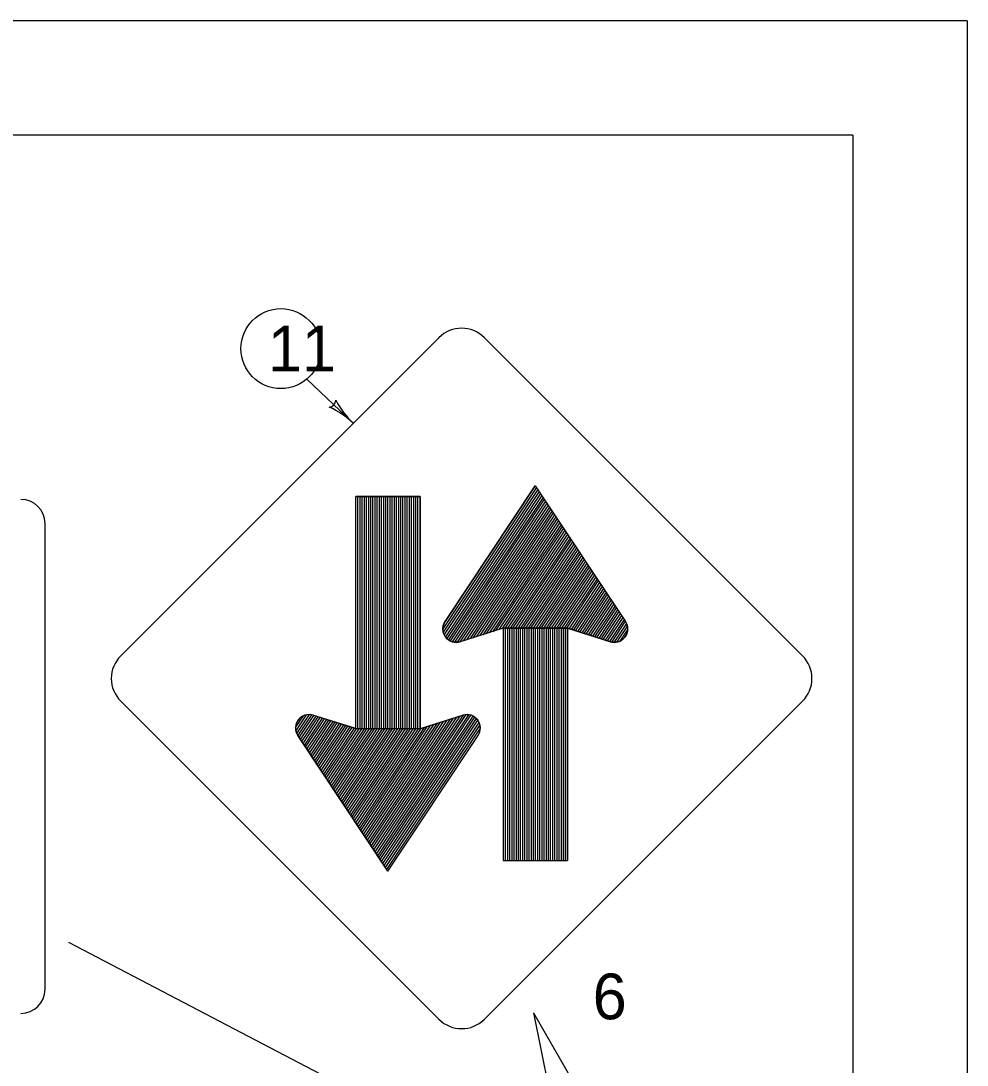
# Model space of a CAD drawing. Extents: x 1000 to 1036.3, y 1000 to 1022.
# Drawn here: x 1031.861 to 1036, y 1017.429 to 1022 of the extents above; entities that cross this region are included whole.
import ezdxf

# ---------------------------------------------------------------- set-up
doc = ezdxf.new("R2010")
doc.units = 0
doc.layers.add('Level 1', color=7, linetype='Continuous')

msp = doc.modelspace()

# ---------------------------------------------------------------- linework, layer by layer
at = {"layer": 'Level 1'}
for p, q in [((1036, 1022), (1000, 1022)), ((1036, 1022), (1036, 1000)), ((1035.5, 1021.5), (1007, 1021.5)), ((1035.5, 1021.5), (1035.5, 1000.5)), ((1032.2971, 1019.2211), (1033.6893, 1020.6132)), ((1035.2803, 1019.2211), (1033.8881, 1020.6132)), ((1033.1111, 1020.432), (1033.3147, 1020.2386)), ((1034.1166, 1019.9569), (1033.7067, 1019.3392)), ((1034.1222, 1019.9484), (1033.7083, 1019.3247)), ((1034.1278, 1019.94), (1033.7122, 1019.3136)), ((1034.1109, 1019.9654), (1033.7164, 1019.3708)), ((1034.1109, 1019.9654), (1034.5055, 1019.3708)), ((1033.3258, 1018.902), (1033.3258, 1019.9185)), ((1033.607, 1019.9185), (1033.3258, 1019.9185)), ((1033.3352, 1018.902), (1033.3352, 1019.9185)), ((1033.3445, 1018.902), (1033.3445, 1019.9185)), ((1033.3539, 1018.902), (1033.3539, 1019.9185)), ((1033.3633, 1018.902), (1033.3633, 1019.9185)), ((1033.3727, 1018.902), (1033.3727, 1019.9185)), ((1033.382, 1018.902), (1033.382, 1019.9185)), ((1033.3914, 1018.902), (1033.3914, 1019.9185)), ((1033.4008, 1018.902), (1033.4008, 1019.9185)), ((1033.4102, 1018.902), (1033.4102, 1019.9185)), ((1033.4195, 1018.902), (1033.4195, 1019.9185)), ((1033.4289, 1018.902), (1033.4289, 1019.9185)), ((1033.4383, 1018.902), (1033.4383, 1019.9185)), ((1033.4477, 1018.902), (1033.4477, 1019.9185)), ((1033.457, 1018.902), (1033.457, 1019.9185)), ((1033.4664, 1018.902), (1033.4664, 1019.9185)), ((1033.4758, 1018.902), (1033.4758, 1019.9185)), ((1033.4852, 1018.902), (1033.4852, 1019.9185)), ((1033.4945, 1018.902), (1033.4945, 1019.9185)), ((1033.5039, 1018.902), (1033.5039, 1019.9185)), ((1033.5133, 1018.902), (1033.5133, 1019.9185)), ((1033.5227, 1018.902), (1033.5227, 1019.9185)), ((1033.532, 1018.902), (1033.532, 1019.9185)), ((1033.5414, 1018.902), (1033.5414, 1019.9185)), ((1033.5508, 1018.902), (1033.5508, 1019.9185)), ((1033.5602, 1018.902), (1033.5602, 1019.9185)), ((1033.5695, 1018.902), (1033.5695, 1019.9185)), ((1033.5789, 1018.902), (1033.5789, 1019.9185)), ((1033.5883, 1018.902), (1033.5883, 1019.9185)), ((1033.5977, 1018.902), (1033.5977, 1019.9185)), ((1033.607, 1018.902), (1033.607, 1019.9185)), ((1034.1334, 1019.9315), (1033.7174, 1019.3046)), ((1034.1391, 1019.923), (1033.7238, 1019.2971)), ((1034.1447, 1019.9145), (1033.7309, 1019.2909)), ((1034.1503, 1019.9061), (1033.7389, 1019.2861)), ((1034.1559, 1019.8976), (1033.7478, 1019.2825)), ((1034.1616, 1019.8891), (1033.7576, 1019.2803)), ((1034.1672, 1019.8806), (1033.7686, 1019.2799)), ((1034.1728, 1019.8722), (1033.7813, 1019.2821)), ((1034.1784, 1019.8637), (1033.7955, 1019.2865)), ((1034.1841, 1019.8552), (1033.8097, 1019.2909)), ((1034.1897, 1019.8467), (1033.8238, 1019.2954)), ((1034.1953, 1019.8383), (1033.8381, 1019.2998)), ((1034.2009, 1019.8298), (1033.8523, 1019.3043)), ((1034.2066, 1019.8213), (1033.8665, 1019.3088)), ((1034.2122, 1019.8128), (1033.8807, 1019.3132)), ((1034.2178, 1019.8043), (1033.8948, 1019.3177)), ((1031.966, 1017.7613), (1031.966, 1019.8003)), ((1034.2234, 1019.7958), (1033.9091, 1019.3221)), ((1034.2291, 1019.7873), (1033.9233, 1019.3265)), ((1034.2347, 1019.7789), (1033.9375, 1019.331)), ((1034.2403, 1019.7704), (1033.9517, 1019.3354)), ((1034.2459, 1019.7619), (1033.9659, 1019.3398)), ((1034.2516, 1019.7534), (1033.9781, 1019.3413)), ((1034.2572, 1019.745), (1033.9893, 1019.3413)), ((1034.2628, 1019.7365), (1034.0006, 1019.3413)), ((1034.2684, 1019.728), (1034.0118, 1019.3413)), ((1034.2741, 1019.7195), (1034.0231, 1019.3413)), ((1034.2797, 1019.7111), (1034.0343, 1019.3413)), ((1034.2853, 1019.7026), (1034.0456, 1019.3413)), ((1034.2909, 1019.6941), (1034.0568, 1019.3413)), ((1034.2966, 1019.6856), (1034.0681, 1019.3413)), ((1034.3022, 1019.6772), (1034.0793, 1019.3413)), ((1034.3078, 1019.6687), (1034.0906, 1019.3413)), ((1034.3134, 1019.6602), (1034.1018, 1019.3413)), ((1034.3191, 1019.6518), (1034.1131, 1019.3413)), ((1034.3247, 1019.6433), (1034.1243, 1019.3413)), ((1034.3303, 1019.6348), (1034.1356, 1019.3413)), ((1034.3359, 1019.6263), (1034.1468, 1019.3413)), ((1034.3416, 1019.6178), (1034.1581, 1019.3413)), ((1034.3472, 1019.6093), (1034.1693, 1019.3413)), ((1034.3528, 1019.6008), (1034.1806, 1019.3413)), ((1034.3584, 1019.5923), (1034.1918, 1019.3413)), ((1034.3641, 1019.5839), (1034.2031, 1019.3413)), ((1034.3698, 1019.5754), (1034.2143, 1019.3413)), ((1034.3753, 1019.5669), (1034.2256, 1019.3413)), ((1034.381, 1019.5584), (1034.2368, 1019.3413)), ((1034.3866, 1019.55), (1034.2481, 1019.3413)), ((1034.3923, 1019.5415), (1034.258, 1019.3393)), ((1034.3978, 1019.533), (1034.2673, 1019.3363)), ((1034.4035, 1019.5246), (1034.2766, 1019.3334)), ((1034.4091, 1019.5161), (1034.2859, 1019.3305)), ((1034.4148, 1019.5076), (1034.2953, 1019.3276)), ((1034.4203, 1019.4991), (1034.3046, 1019.3247)), ((1034.426, 1019.4907), (1034.3139, 1019.3218)), ((1034.4316, 1019.4822), (1034.3232, 1019.3188)), ((1034.4373, 1019.4737), (1034.3325, 1019.3159)), ((1034.4428, 1019.4652), (1034.3418, 1019.313)), ((1034.4485, 1019.4568), (1034.3512, 1019.3101)), ((1034.4541, 1019.4483), (1034.3605, 1019.3072)), ((1034.4598, 1019.4398), (1034.3698, 1019.3043)), ((1034.4653, 1019.4313), (1034.3791, 1019.3013)), ((1034.471, 1019.4228), (1034.3884, 1019.2984)), ((1034.4766, 1019.4143), (1034.3978, 1019.2955)), ((1034.4823, 1019.4058), (1034.4071, 1019.2926)), ((1034.4878, 1019.3973), (1034.4163, 1019.2897)), ((1034.4935, 1019.3889), (1034.4257, 1019.2868)), ((1034.4991, 1019.3804), (1034.435, 1019.2838)), ((1034.5048, 1019.3719), (1034.4444, 1019.2811)), ((1034.5099, 1019.3628), (1034.4548, 1019.2798)), ((1034.5138, 1019.3516), (1034.4667, 1019.2807)), ((1033.9703, 1019.3413), (1033.7828, 1019.2825)), ((1033.9703, 1019.3413), (1033.9703, 1018.3248)), ((1033.9703, 1019.3413), (1034.2516, 1019.3413)), ((1033.9797, 1019.3413), (1033.9797, 1018.3248)), ((1033.9891, 1019.3413), (1033.9891, 1018.3248)), ((1033.9984, 1019.3413), (1033.9984, 1018.3248)), ((1034.0078, 1019.3413), (1034.0078, 1018.3248)), ((1034.0172, 1019.3413), (1034.0172, 1018.3248)), ((1034.0266, 1019.3413), (1034.0266, 1018.3248)), ((1034.0359, 1019.3413), (1034.0359, 1018.3248)), ((1034.0453, 1019.3413), (1034.0453, 1018.3248)), ((1034.0547, 1019.3413), (1034.0547, 1018.3248)), ((1034.0641, 1019.3413), (1034.0641, 1018.3248)), ((1034.0734, 1019.3413), (1034.0734, 1018.3248)), ((1034.0828, 1019.3413), (1034.0828, 1018.3248)), ((1034.0922, 1019.3413), (1034.0922, 1018.3248)), ((1034.1016, 1019.3413), (1034.1016, 1018.3248)), ((1034.1109, 1019.3413), (1034.1109, 1018.3248)), ((1034.1203, 1019.3413), (1034.1203, 1018.3248)), ((1034.1297, 1019.3413), (1034.1297, 1018.3248)), ((1034.1391, 1019.3413), (1034.1391, 1018.3248)), ((1034.1484, 1019.3413), (1034.1484, 1018.3248)), ((1034.1578, 1019.3413), (1034.1578, 1018.3248)), ((1034.1672, 1019.3413), (1034.1672, 1018.3248)), ((1034.1766, 1019.3413), (1034.1766, 1018.3248)), ((1034.1859, 1019.3413), (1034.1859, 1018.3248)), ((1034.1953, 1019.3413), (1034.1953, 1018.3248)), ((1034.2047, 1019.3413), (1034.2047, 1018.3248)), ((1034.2141, 1019.3413), (1034.2141, 1018.3248)), ((1034.2234, 1019.3413), (1034.2234, 1018.3248)), ((1034.2328, 1019.3413), (1034.2328, 1018.3248)), ((1034.2422, 1019.3413), (1034.2422, 1018.3248)), ((1034.2516, 1019.3413), (1034.2516, 1018.3248)), ((1034.2516, 1019.3413), (1034.4392, 1019.2825)), ((1034.5153, 1019.3368), (1034.4808, 1019.2851)), ((1033.6893, 1017.6301), (1032.2971, 1019.0222)), ((1033.8881, 1017.6301), (1035.2803, 1019.0222)), ((1033.0621, 1018.9064), (1033.0965, 1018.9583)), ((1033.0636, 1018.8917), (1033.1107, 1018.9626)), ((1033.0674, 1018.8805), (1033.1225, 1018.9634)), ((1033.0726, 1018.8713), (1033.1329, 1018.9622)), ((1033.0783, 1018.8628), (1033.1423, 1018.9595)), ((1033.0838, 1018.8544), (1033.1517, 1018.9566)), ((1033.0895, 1018.8459), (1033.161, 1018.9537)), ((1033.0951, 1018.8374), (1033.1703, 1018.9508)), ((1033.1008, 1018.8289), (1033.1796, 1018.9478)), ((1033.1063, 1018.8205), (1033.1889, 1018.9449)), ((1033.112, 1018.812), (1033.1983, 1018.942)), ((1033.1176, 1018.8035), (1033.2076, 1018.9391)), ((1033.1233, 1018.7951), (1033.2168, 1018.9362)), ((1033.3258, 1018.902), (1033.1382, 1018.9608)), ((1033.3708, 1018.422), (1033.7108, 1018.9346)), ((1033.3764, 1018.4135), (1033.7251, 1018.939)), ((1033.382, 1018.4051), (1033.7393, 1018.9434)), ((1033.3877, 1018.3966), (1033.7535, 1018.9479)), ((1033.3933, 1018.3881), (1033.7677, 1018.9523)), ((1033.3989, 1018.3797), (1033.7819, 1018.9568)), ((1033.4045, 1018.3712), (1033.7961, 1018.9612)), ((1033.4102, 1018.3627), (1033.8088, 1018.9633)), ((1033.4158, 1018.3542), (1033.8198, 1018.9629)), ((1033.4214, 1018.3458), (1033.8296, 1018.9608)), ((1033.427, 1018.3373), (1033.8384, 1018.9573)), ((1033.4327, 1018.3288), (1033.8464, 1018.9523)), ((1033.4383, 1018.3203), (1033.8536, 1018.9463)), ((1033.4439, 1018.3118), (1033.8599, 1018.9388)), ((1033.607, 1018.902), (1033.7946, 1018.9608)), ((1033.1288, 1018.7866), (1033.2262, 1018.9333)), ((1033.1345, 1018.7781), (1033.2355, 1018.9303)), ((1033.1401, 1018.7696), (1033.2448, 1018.9274)), ((1033.1458, 1018.7612), (1033.2542, 1018.9245)), ((1033.1513, 1018.7527), (1033.2634, 1018.9216)), ((1033.157, 1018.7442), (1033.2728, 1018.9187)), ((1033.1626, 1018.7357), (1033.2821, 1018.9158)), ((1033.1683, 1018.7273), (1033.2914, 1018.9128)), ((1033.1738, 1018.7188), (1033.3008, 1018.9099)), ((1033.1795, 1018.7103), (1033.31, 1018.907)), ((1033.1852, 1018.7018), (1033.3193, 1018.9041)), ((1033.1908, 1018.6933), (1033.3293, 1018.902)), ((1033.1964, 1018.6848), (1033.3405, 1018.902)), ((1033.202, 1018.6763), (1033.3518, 1018.902)), ((1033.2077, 1018.6679), (1033.363, 1018.902)), ((1033.2133, 1018.6594), (1033.3743, 1018.902)), ((1033.2189, 1018.6509), (1033.3855, 1018.902)), ((1033.2245, 1018.6424), (1033.3968, 1018.902)), ((1033.2302, 1018.634), (1033.408, 1018.902)), ((1033.2358, 1018.6255), (1033.4193, 1018.902)), ((1033.2414, 1018.617), (1033.4305, 1018.902)), ((1033.247, 1018.6085), (1033.4418, 1018.902)), ((1033.2527, 1018.6001), (1033.453, 1018.902)), ((1033.2583, 1018.5916), (1033.4643, 1018.902)), ((1033.2639, 1018.5831), (1033.4755, 1018.902)), ((1033.2695, 1018.5746), (1033.4868, 1018.902)), ((1033.2752, 1018.5662), (1033.498, 1018.902)), ((1033.2808, 1018.5577), (1033.5093, 1018.902)), ((1033.2864, 1018.5492), (1033.5205, 1018.902)), ((1033.292, 1018.5407), (1033.5318, 1018.902)), ((1033.2977, 1018.5323), (1033.543, 1018.902)), ((1033.3033, 1018.5238), (1033.5543, 1018.902)), ((1033.3089, 1018.5153), (1033.5655, 1018.902)), ((1033.3145, 1018.5068), (1033.5768, 1018.902)), ((1033.3202, 1018.4983), (1033.588, 1018.902)), ((1033.607, 1018.902), (1033.3258, 1018.902)), ((1033.3258, 1018.4898), (1033.5993, 1018.902)), ((1033.3314, 1018.4813), (1033.6114, 1018.9034)), ((1033.337, 1018.4729), (1033.6257, 1018.9078)), ((1033.3427, 1018.4644), (1033.6398, 1018.9123)), ((1033.3483, 1018.4559), (1033.6541, 1018.9168)), ((1033.3539, 1018.4474), (1033.6683, 1018.9212)), ((1033.3595, 1018.439), (1033.6825, 1018.9257)), ((1033.3652, 1018.4305), (1033.6967, 1018.9301)), ((1033.4495, 1018.3033), (1033.8652, 1018.9297)), ((1033.4552, 1018.2948), (1033.8691, 1018.9186)), ((1033.4608, 1018.2863), (1033.8707, 1018.9042)), ((1033.4664, 1018.2779), (1033.0718, 1018.8724)), ((1033.4664, 1018.2779), (1033.8609, 1018.8724)), ((1033.9703, 1018.3248), (1034.2516, 1018.3248)), ((1034.1034, 1017.6582), (1034.6562, 1016.6964)), ((1034.1034, 1017.6582), (1034.7557, 1014.4192))]:
    msp.add_line(p, q, dxfattribs=at)
for points in [[(1033.7164, 1019.3708), (1034.1109, 1019.9654), (1034.5055, 1019.3708), (1034.5129, 1019.3548), (1034.5148, 1019.3456), (1034.5145, 1019.3291), (1034.51, 1019.3141), (1034.5013, 1019.3005), (1034.4928, 1019.2923), (1034.4835, 1019.2863), (1034.4751, 1019.2828), (1034.4628, 1019.2802), (1034.4508, 1019.2802), (1034.4422, 1019.2817), (1034.4392, 1019.2826), (1034.2516, 1019.3413), (1033.9703, 1019.3413), (1033.7828, 1019.2826), (1033.7703, 1019.2801), (1033.7577, 1019.2803), (1033.7478, 1019.2825), (1033.7389, 1019.2861), (1033.7309, 1019.291), (1033.7238, 1019.2971), (1033.7174, 1019.3046), (1033.7122, 1019.3136), (1033.7083, 1019.3247), (1033.7067, 1019.3392), (1033.7085, 1019.3532), (1033.7128, 1019.3645)], [(1033.3258, 1019.9185), (1033.607, 1019.9185), (1033.607, 1018.902), (1033.3258, 1018.902)], [(1033.9703, 1018.3248), (1034.2516, 1018.3248), (1034.2516, 1019.3413), (1033.9703, 1019.3413)], [(1033.0719, 1018.8725), (1033.4664, 1018.2779), (1033.861, 1018.8725), (1033.8684, 1018.8885), (1033.8703, 1018.8978), (1033.87, 1018.9143), (1033.8655, 1018.9293), (1033.8568, 1018.9428), (1033.8483, 1018.951), (1033.839, 1018.957), (1033.8306, 1018.9605), (1033.8183, 1018.9632), (1033.8063, 1018.9632), (1033.7977, 1018.9617), (1033.7947, 1018.9608), (1033.6071, 1018.902), (1033.3258, 1018.9021), (1033.1383, 1018.9608), (1033.1258, 1018.9633), (1033.1132, 1018.963), (1033.1033, 1018.9608), (1033.0944, 1018.9573), (1033.0864, 1018.9523), (1033.0793, 1018.9463), (1033.0729, 1018.9388), (1033.0677, 1018.9298), (1033.0638, 1018.9187), (1033.0622, 1018.9042), (1033.064, 1018.8902), (1033.0683, 1018.8788)]]:
    msp.add_lwpolyline(points, close=True, dxfattribs=at)
msp.add_lwpolyline([(1032.0693, 1017.9677), (1033.4843, 1017.227), (1033.1859, 1016.7517)], dxfattribs=at)
msp.add_circle((1032.9979, 1020.5655), 0.175, dxfattribs=at)
for centre, radius, start, end in [((1033.7887, 1020.5138), 0.1406, 45.0001, 134.9999), ((1033.207, 1020.3409), 0.0313, 275.2416, 357.3582), ((1033.0456, 1019.9554), 0.3906, 46.467, 65.1357), ((1033.5837, 1020.5218), 0.3906, 207.8141, 226.4608), ((1033.0456, 1019.9554), 0.3906, 46.4547, 46.467), ((1031.8605, 1019.8003), 0.1055, 0, 90), ((1033.7652, 1019.3384), 0.0586, 146.4331, 287.3894), ((1034.4566, 1019.3384), 0.0586, 251.6837, 33.5669), ((1032.3965, 1019.1216), 0.1406, 134.9999, 225.0001), ((1035.1808, 1019.1216), 0.1406, 314.9999, 45.0001), ((1033.1207, 1018.9049), 0.0586, 71.6837, 213.5669), ((1033.8121, 1018.9049), 0.0586, 326.4331, 107.3894), ((1031.8605, 1017.7612), 0.1055, 270, 360), ((1033.7887, 1017.7295), 0.1406, 225.0001, 314.9999)]:
    msp.add_arc(centre, radius, start, end, dxfattribs=at)

# ---------------------------------------------------------------- texts
for s, p in [('11', (1032.9413, 1020.4655)), ('6', (1034.3621, 1017.6301))]:
    msp.add_text(s, height=0.2, dxfattribs=at).set_placement(p)

doc.saveas('drawing.dxf')
